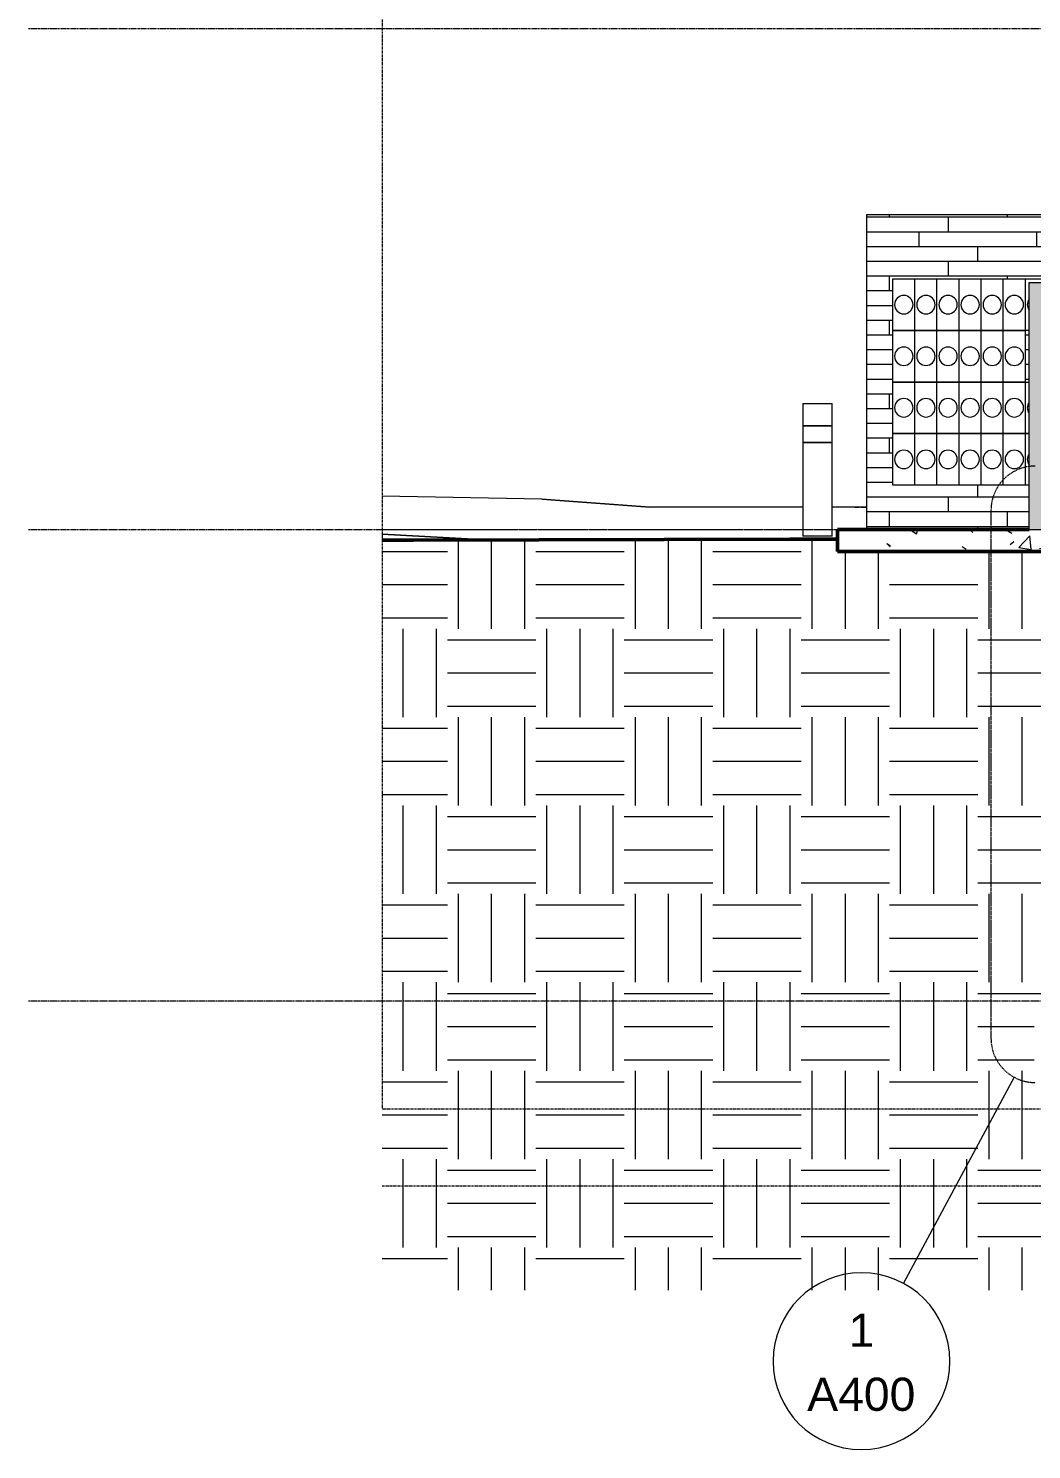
# Model space of a CAD drawing. Header units: inches. Extents: x 9610 to 16692, y -360 to 647.
# Drawn here: x 9610.2 to 9882.5, y -249.8 to 136 of the extents above; entities that cross this region are included whole.
import ezdxf

# ---------------------------------------------------------------- set-up
doc = ezdxf.new("R2010")
doc.units = ezdxf.units.IN
doc.header["$MEASUREMENT"] = 0
for name, pattern in [('Aligning Line 1_8_', [0.25, 0.125, -0.125]), ('Dash Dot 3_16_', [0.3125, 0.1875, -0.0625, 0, -0.0625]), ('Grid Line 1_2_', [0.875, 0.5, -0.125, 0.125, -0.125])]:
    doc.linetypes.add(name, pattern=pattern)
for name, color, linetype, lineweight in [('0-1', 7, 'Continuous', 5), ('A-ANNO-SYMB', 150, 'Continuous', 9), ('A-ANNO-SYMB-1', 150, 'Dash Dot 3_16_', 9), ('A-FLOR-10', 192, 'Continuous', 50), ('A-FLOR-LEVL-1', 51, 'Grid Line 1_2_', 9), ('A-FLOR-PATT-1', 8, 'Continuous', 9), ('A-WALL-3', 135, 'Continuous', 13), ('A-WALL-PATT-2', 55, 'Continuous', 9), ('C-TOPO', 7, 'Continuous', 9), ('C-TOPO-1', 7, 'Continuous', 50), ('C-TOPO-2', 55, 'Continuous', 9), ('E-ELEC-EQPM', 71, 'Continuous', 9), ('E-ELEC-EQPM-1', 250, 'Continuous', 9), ('E-ELEC-EQPM-2', 55, 'Continuous', 9), ('E-ELEC-FIXT-1', 55, 'Continuous', 9), ('E-LITE-EQPM-1', 55, 'Continuous', 9), ('G-ANNO-SYMB', 111, 'Aligning Line 1_8_', 9)]:
    doc.layers.add(name, color=color, linetype=linetype, lineweight=lineweight)
doc.styles.add('Arial', font='arial.ttf', dxfattribs={"height": 9})

# ---------------------------------------------------------------- blocks, each defined once
blk = doc.blocks.new('CTR  - Topography_rvt-1-BUILDING SECTION - EAST_WEST - LOOKING NORTH')
at = {"layer": 'C-TOPO'}
h = blk.add_hatch(dxfattribs=at)
h.set_pattern_fill('FP_13', color=256, style=0, pattern_type=2)
h.set_pattern_definition([(0, (10995.947, 72), (24, 24), [24, -24]), (0, (10995.947, 81), (24, 24), [24, -24]), (0, (10995.947, 90), (24, 24), [24, -24]), (90, (10998.947, 93), (-24, 24), [24, -24]), (90, (11007.947, 93), (-24, 24), [24, -24]), (90, (11016.947, 93), (-24, 24), [24, -24])])
h.paths.add_polyline_path([(9877.18, -206.52), (9895.19, -206.52), (9895.19, -146), (9883.19, -146), (9883.19, -134), (9889.19, -134), (9889.19, -17), (9891.19, -17), (9891.19, -6.25), (9895.19, -6.18), (9895.19, -3.1), (9889.19, -2.97), (9889.19, -6), (9829.86, -6), (9829.86, -2.64), (9792.32, -2.74), (9706.21, -2.94), (9706.21, -206.52), (9867.66, -206.52)], flags=0)
at = {"layer": 'C-TOPO-1'}
for p, q in [((9714.64, -2.94), (9706.21, -2.94)), ((9816.86, -2.68), (9714.64, -2.94)), ((9829.86, -2.64), (9816.86, -2.68))]:
    blk.add_line(p, q, dxfattribs=at)
at = {"layer": 'C-TOPO-2'}
for p, q in [((9749.57, 8.17), (9706.21, 9.05)), ((9749.57, 8.17), (9706.21, 9.05)), ((9778.88, 6), (9749.57, 8.17)), ((9749.57, 8.17), (9778.88, 6)), ((9820.42, 6), (9778.88, 6)), ((9820.42, 6), (9778.88, 6)), ((9834.64, 6), (9828.42, 6)), ((9834.64, 6), (9828.42, 6)), ((9837.71, 5.87), (9834.64, 6)), ((9837.71, 6), (9834.64, 6)), ((9834.64, 6), (9835.68, 6)), ((9837.71, 5.87), (9834.64, 6)), ((9706.21, -1.32), (9734.39, -2.89)), ((9734.39, -2.89), (9706.21, -1.32)), ((9716.67, -2.93), (9706.21, -2.93)), ((9714.64, -2.94), (9706.21, -2.94)), ((9816.86, -2.68), (9714.64, -2.94)), ((9714.64, -2.94), (9718.63, -2.94)), ((9816.86, -2.68), (9829.86, -2.64))]:
    blk.add_line(p, q, dxfattribs=at)
blk = doc.blocks.new('Pathway_Cooper_McGraw-Edison _BSC-BRC_Round - Pathway_Cooper_McGraw-Edison _BSC-BRC_Round-2028611-BUILDING SECTION - EAST_WEST - LOOKING NORTH')
at = {"layer": 'E-LITE-EQPM-1'}
for p, q in [((12255.08, 6.28), (12255.08, 0.28)), ((12255.08, 6.28), (12259.08, 6.28)), ((12259.08, 6.28), (12263.08, 6.28)), ((12263.08, 0.28), (12263.08, 6.28)), ((12259.08, 0.28), (12255.08, 0.28)), ((12255.08, 0.28), (12255.08, -4.22)), ((12255.08, 0.28), (12259.08, 0.28)), ((12263.08, 0.28), (12259.08, 0.28)), ((12259.08, 0.28), (12263.08, 0.28)), ((12263.08, -4.22), (12263.08, 0.28)), ((12259.08, -4.22), (12255.08, -4.22)), ((12255.08, -4.22), (12255.08, -29.72)), ((12255.08, -4.22), (12259.08, -4.22)), ((12263.08, -4.22), (12259.08, -4.22)), ((12259.08, -4.22), (12263.08, -4.22)), ((12263.08, -29.72), (12263.08, -4.22)), ((12259.08, -29.72), (12255.08, -29.72)), ((12263.08, -29.72), (12259.08, -29.72))]:
    blk.add_line(p, q, dxfattribs=at)
blk = doc.blocks.new('Transformer-Dry-Type-Siemens - small-2041569-BUILDING SECTION - EAST_WEST - LOOKING NORTH')
at = {"layer": 'E-ELEC-EQPM-2'}
blk.add_hatch(color=256, dxfattribs=at).paths.add_polyline_path([(9881.84, 0), (9933.84, 0), (9933.84, 67), (9881.84, 67), (9881.84, 11.23)], flags=0)
at = {"layer": 'E-ELEC-EQPM'}
for p, q in [((9881.84, 0), (9881.84, 67)), ((9881.84, 67), (9933.84, 67)), ((9933.84, 67), (9933.84, 0)), ((9881.84, 0), (9933.84, 0))]:
    blk.add_line(p, q, dxfattribs=at)
blk = doc.blocks.new('Electric Meter - Electric Meter-2079184-BUILDING SECTION - EAST_WEST - LOOKING NORTH')
at = {"layer": 'E-ELEC-FIXT-1'}
for p, q in [((9844.84, 26), (9850.84, 26)), ((9844.84, 12), (9844.84, 26)), ((9850.84, 12), (9850.84, 26)), ((9850.84, 12), (9844.84, 12))]:
    blk.add_line(p, q, dxfattribs=at)
for start, end in [(0, 180), (180, 360)]:
    blk.add_arc((9847.84, 19), 2.5, start, end, dxfattribs=at)
blk = doc.blocks.new('Electric Meter - Electric Meter-V52-BUILDING SECTION - EAST_WEST - LOOKING NORTH')
at = {"layer": 'E-ELEC-FIXT-1'}
for p, q in [((9880.84, 26), (9881.84, 26)), ((9880.84, 12), (9880.84, 26)), ((9881.84, 12), (9880.84, 12))]:
    blk.add_line(p, q, dxfattribs=at)
for start, end in [(143.768, 180), (180, 216.232)]:
    blk.add_arc((9883.84, 19), 2.5, start, end, dxfattribs=at)
blk = doc.blocks.new('Electric Meter - Electric Meter-V54-BUILDING SECTION - EAST_WEST - LOOKING NORTH')
at = {"layer": 'E-ELEC-FIXT-1'}
for p, q in [((9880.84, 68), (9886.84, 68)), ((9880.84, 54), (9880.84, 68)), ((9886.84, 67), (9886.84, 68)), ((9881.84, 54), (9880.84, 54))]:
    blk.add_line(p, q, dxfattribs=at)
for start, end in [(143.768, 180), (180, 216.232)]:
    blk.add_arc((9883.84, 61), 2.5, start, end, dxfattribs=at)
blk = doc.blocks.new('Section - Callout Head-565430-BUILDING SECTION - EAST_WEST - LOOKING NORTH')
at = {"layer": 'A-ANNO-SYMB'}
for start, end in [(0, 180), (180, 360)]:
    blk.add_arc((9836.35, -225.84), 24, start, end, dxfattribs=at)

msp = doc.modelspace()

# ---------------------------------------------------------------- hatches: boundary and pattern name
at = {"layer": 'A-FLOR-PATT-1'}
h = msp.add_hatch(dxfattribs=at)
h.set_pattern_fill('FP_28', color=256, style=0, pattern_type=2)
h.set_pattern_definition([(50, (10995.947, 72), (27.5427, -2.4099), [2.88, -31.68]), (355, (10995.947, 72), (-5.32784, 28.88427), [2.304, -25.344]), (100.451, (10998.243, 71.8), (22.2153, 26.4739), [2.448, -26.924]), (46.184, (10995.947, 79.68), (40.9819, -6.3564), [4.32, -47.52]), (96.636, (10999.363, 79.15), (35.8907, 37.4062), [3.671, -40.386]), (351.184, (10995.947, 79.68), (35.891, 37.4062), [3.456, -38.016]), (21, (10999.787, 77.76), (22.92104, -15.46073), [2.88, -31.68]), (326, (10999.787, 77.76), (9.3435, 27.84574), [2.304, -25.344]), (71.451, (11001.697, 76.472), (32.26477, 12.3844), [2.448, -26.924]), (37.5, (10995.947, 72), (0.466855, 12.78271), [1.267, -23.77, 1.267, -24.461, -25.44]), (37.5, (10995.947, 72), (0.466855, 12.78271), [-50.765, 1.267, -24.173]), (7.5, (10995.947, 72), (10.10159, 15.14509), [1.267, -13.402, 1.267, -23.194, -9.696]), (7.5, (10995.947, 72), (10.10159, 15.14509), [-39.13, 1.267, -8.429]), (327.5, (10987.384, 72), (20.49916, -0.86578), [1.267, -8.333, 1.267, -28.685, -39.744]), (327.5, (10987.384, 72), (20.49916, -0.86578), [-39.552, 1.267, -38.477]), (317.5, (10983.544, 72), (22.39478, 3.8443), [1.267, -11.213, 1.267, -18.624, -28.224]), (317.5, (10983.544, 72), (22.39478, 3.8443), [-32.371, 1.267, -26.957])])
h.paths.add_polyline_path([(9835.378, -6), (9889.1894, -6), (9889.1894, 0), (9829.8607, 0), (9829.8607, -6)], flags=0)
at = {"layer": 'A-WALL-PATT-2'}
h = msp.add_hatch(dxfattribs=at)
h.set_pattern_fill('FP_29', color=256, style=0, pattern_type=2)
h.set_pattern_definition([(0, (9971.964, 0.8), (0, 4), []), (90, (9971.964, 0.8), (-8, 8), [4, -28]), (90, (9987.964, 4.8), (-8, 8), [4, -28])])
h.paths.add_polyline_path([(9878.4334, 0), (9881.8394, 0), (9881.8394, 12), (9844.8394, 12), (9844.8394, 68), (9910.8394, 68), (9910.8394, 67), (9933.8394, 67), (9933.8394, 54), (9964.8394, 54), (9964.8394, 12), (9933.8394, 12), (9933.8394, 2), (9969.8394, 2), (9969.8394, 85.375), (9837.7144, 85.375), (9837.7144, 0), (9856.9057, 0)], flags=0)
h.paths.add_polyline_path([(9881.8394, 40), (9881.8394, 54), (9880.8394, 54), (9880.8394, 40)], flags=0)

# ---------------------------------------------------------------- linework, layer by layer
at = {"layer": 'A-ANNO-SYMB'}
msp.add_line((9877.8126, -148.7505), (9847.7215, -204.6985), dxfattribs=at)
at = {"layer": 'A-ANNO-SYMB-1'}
msp.add_line((9871.4967, 5.1807), (9871.4967, -138.1821), dxfattribs=at)
for centre, start, end in [((9883.4967, 5.1807), 90, 180), ((9883.4967, -138.1821), 180, 270)]:
    msp.add_arc(centre, 12, start, end, dxfattribs=at)
at = {"layer": 'A-FLOR-10'}
for p, q in [((9881.8394, 0), (9829.8607, 0)), ((9829.8607, 0), (9829.8607, -6)), ((9829.8607, -6), (9889.1894, -6))]:
    msp.add_line(p, q, dxfattribs=at)
at = {"layer": 'A-FLOR-LEVL-1'}
for p, q in [((9610.2403, 136), (12557.7313, 136)), ((9610.2403, 0), (12557.7313, 0)), ((9610.2403, -128), (12557.7313, -128))]:
    msp.add_line(p, q, dxfattribs=at)
at = {"layer": 'A-WALL-3'}
for p, q in [((9969.8394, 85.375), (9837.7144, 85.375)), ((9837.7144, 85.375), (9837.7144, 0))]:
    msp.add_line(p, q, dxfattribs=at)
at = {"layer": 'G-ANNO-SYMB'}
for p, q in [((9706.2403, 526.9531), (9706.2403, -157.3105)), ((9706.2119, 0), (12461.7559, 0)), ((9706.2403, -157.3105), (12461.7559, -157.3105)), ((9706.2119, -178.2392), (12461.7559, -178.2392))]:
    msp.add_line(p, q, dxfattribs=at)

# ---------------------------------------------------------------- block references
at = {"layer": '0-1'}
msp.add_blockref('CTR  - Topography_rvt-1-BUILDING SECTION - EAST_WEST - LOOKING NORTH', (0, 0), dxfattribs=at)
at = {"layer": 'A-ANNO-SYMB'}
msp.add_blockref('Section - Callout Head-565430-BUILDING SECTION - EAST_WEST - LOOKING NORTH', (0, 0), dxfattribs=at)
at = {"layer": 'E-ELEC-EQPM-1'}
msp.add_blockref('Transformer-Dry-Type-Siemens - small-2041569-BUILDING SECTION - EAST_WEST - LOOKING NORTH', (0, 0), dxfattribs=at)
at = {"layer": 'E-ELEC-FIXT-1'}
for name, p in [('Electric Meter - Electric Meter-2079184-BUILDING SECTION - EAST_WEST - LOOKING NORTH', (0, 42)), ('Electric Meter - Electric Meter-2079184-BUILDING SECTION - EAST_WEST - LOOKING NORTH', (6, 42)), ('Electric Meter - Electric Meter-2079184-BUILDING SECTION - EAST_WEST - LOOKING NORTH', (12, 42)), ('Electric Meter - Electric Meter-2079184-BUILDING SECTION - EAST_WEST - LOOKING NORTH', (18, 42)), ('Electric Meter - Electric Meter-2079184-BUILDING SECTION - EAST_WEST - LOOKING NORTH', (24, 42)), ('Electric Meter - Electric Meter-2079184-BUILDING SECTION - EAST_WEST - LOOKING NORTH', (30, 42)), ('Electric Meter - Electric Meter-V54-BUILDING SECTION - EAST_WEST - LOOKING NORTH', (0, 0)), ('Electric Meter - Electric Meter-2079184-BUILDING SECTION - EAST_WEST - LOOKING NORTH', (0, 28)), ('Electric Meter - Electric Meter-2079184-BUILDING SECTION - EAST_WEST - LOOKING NORTH', (6, 28)), ('Electric Meter - Electric Meter-2079184-BUILDING SECTION - EAST_WEST - LOOKING NORTH', (12, 28)), ('Electric Meter - Electric Meter-2079184-BUILDING SECTION - EAST_WEST - LOOKING NORTH', (18, 28)), ('Electric Meter - Electric Meter-2079184-BUILDING SECTION - EAST_WEST - LOOKING NORTH', (24, 28)), ('Electric Meter - Electric Meter-2079184-BUILDING SECTION - EAST_WEST - LOOKING NORTH', (30, 28)), ('Electric Meter - Electric Meter-2079184-BUILDING SECTION - EAST_WEST - LOOKING NORTH', (0, 14)), ('Electric Meter - Electric Meter-2079184-BUILDING SECTION - EAST_WEST - LOOKING NORTH', (6, 14)), ('Electric Meter - Electric Meter-2079184-BUILDING SECTION - EAST_WEST - LOOKING NORTH', (12, 14)), ('Electric Meter - Electric Meter-2079184-BUILDING SECTION - EAST_WEST - LOOKING NORTH', (18, 14)), ('Electric Meter - Electric Meter-2079184-BUILDING SECTION - EAST_WEST - LOOKING NORTH', (24, 14)), ('Electric Meter - Electric Meter-2079184-BUILDING SECTION - EAST_WEST - LOOKING NORTH', (30, 14)), ('Electric Meter - Electric Meter-V52-BUILDING SECTION - EAST_WEST - LOOKING NORTH', (0, 14)), ('Electric Meter - Electric Meter-2079184-BUILDING SECTION - EAST_WEST - LOOKING NORTH', (0, 0)), ('Electric Meter - Electric Meter-2079184-BUILDING SECTION - EAST_WEST - LOOKING NORTH', (6, 0)), ('Electric Meter - Electric Meter-2079184-BUILDING SECTION - EAST_WEST - LOOKING NORTH', (12, 0)), ('Electric Meter - Electric Meter-2079184-BUILDING SECTION - EAST_WEST - LOOKING NORTH', (18, 0)), ('Electric Meter - Electric Meter-2079184-BUILDING SECTION - EAST_WEST - LOOKING NORTH', (24, 0)), ('Electric Meter - Electric Meter-2079184-BUILDING SECTION - EAST_WEST - LOOKING NORTH', (30, 0)), ('Electric Meter - Electric Meter-V52-BUILDING SECTION - EAST_WEST - LOOKING NORTH', (0, 0))]:
    msp.add_blockref(name, p, dxfattribs=at)
at = {"layer": 'E-LITE-EQPM-1'}
msp.add_blockref('Pathway_Cooper_McGraw-Edison _BSC-BRC_Round - Pathway_Cooper_McGraw-Edison _BSC-BRC_Round-2028611-BUILDING SECTION - EAST_WEST - LOOKING NORTH', (-2434.6565, 27.8451), dxfattribs=at)

# ---------------------------------------------------------------- texts
at = {"layer": 'A-ANNO-SYMB', "char_height": 9, "attachment_point": 1, "style": 'Arial'}
for s, insert, width in [('1', (9832.8633, -212.936), 8.484), ('A400', (9821.6192, -230.3202), 35.754)]:
    msp.add_mtext(s, dxfattribs=dict(at, insert=insert, width=width))

doc.saveas('drawing.dxf')
